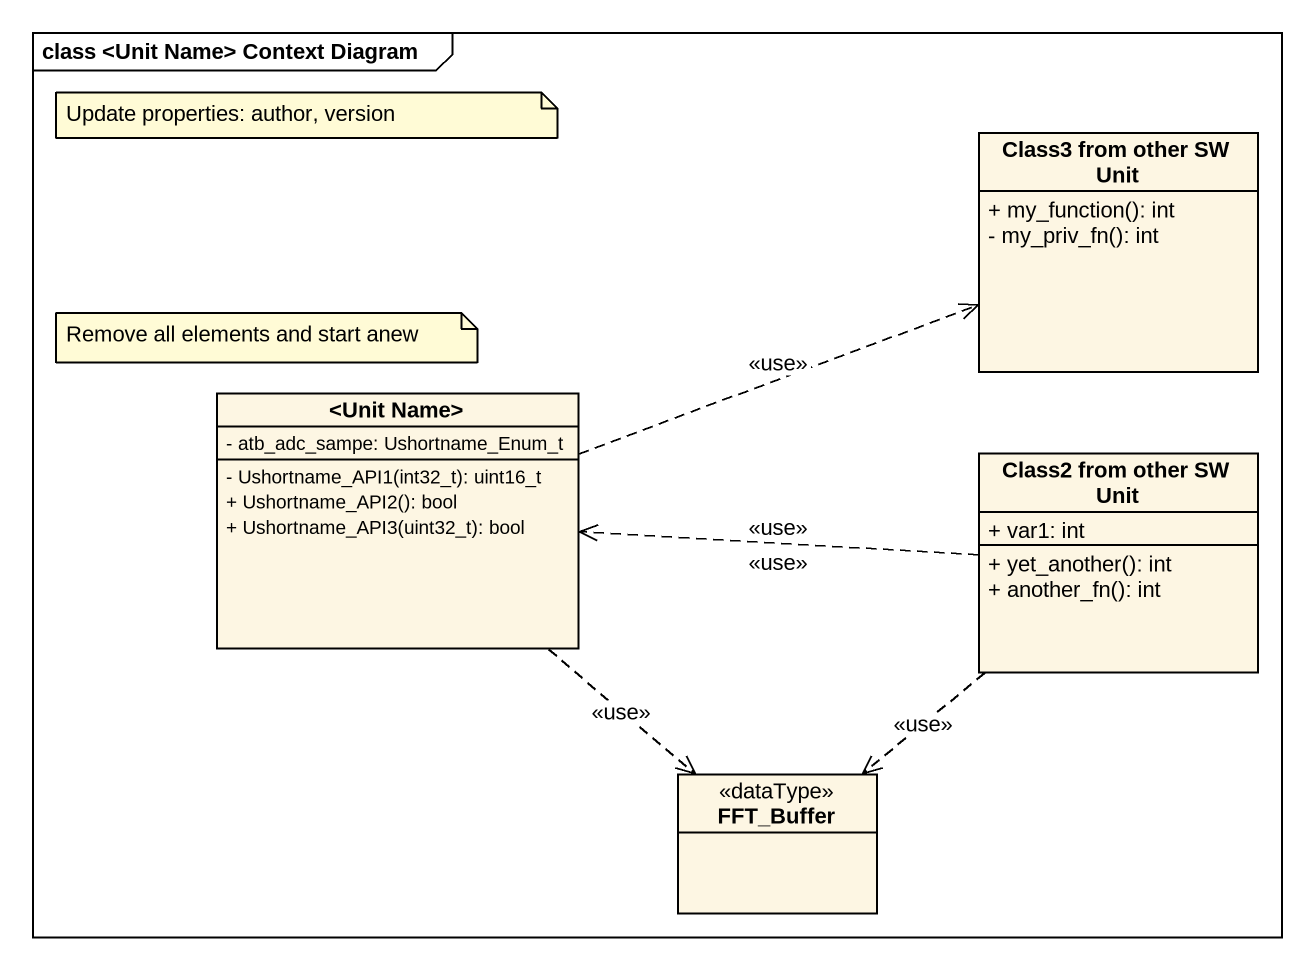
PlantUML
@startuml
mainframe class <Unit Name> Context Diagram
hide circle
hide empty members
skinparam classAttributeIconSize 0
class "Class3 from other SW Unit" as Class3_from_other_SW_Unit {
  + my_function(): int
  - my_priv_fn(): int
}
class "<Unit Name>" as Unit_Name {
  - atb_adc_sampe: Ushortname_Enum_t
  - Ushortname_API1(int32_t): uint16_t
  + Ushortname_API2(): bool
  + Ushortname_API3(uint32_t): bool
}
class "Class2 from other SW Unit" as Class2_from_other_SW_Unit {
  + var1: int
  + yet_another(): int
  + another_fn(): int
}
class FFT_Buffer <<dataType>>
Unit_Name .right.> Class3_from_other_SW_Unit : <<use>>
Unit_Name ..> FFT_Buffer : <<use>>
Class2_from_other_SW_Unit .left.> Unit_Name : <<use>>
Class2_from_other_SW_Unit .left.> Unit_Name : <<use>>
Class2_from_other_SW_Unit ..> FFT_Buffer : <<use>>
note as N1
  Update properties: author, version
end note
note as N2
  Remove all elements and start anew
end note
@enduml
